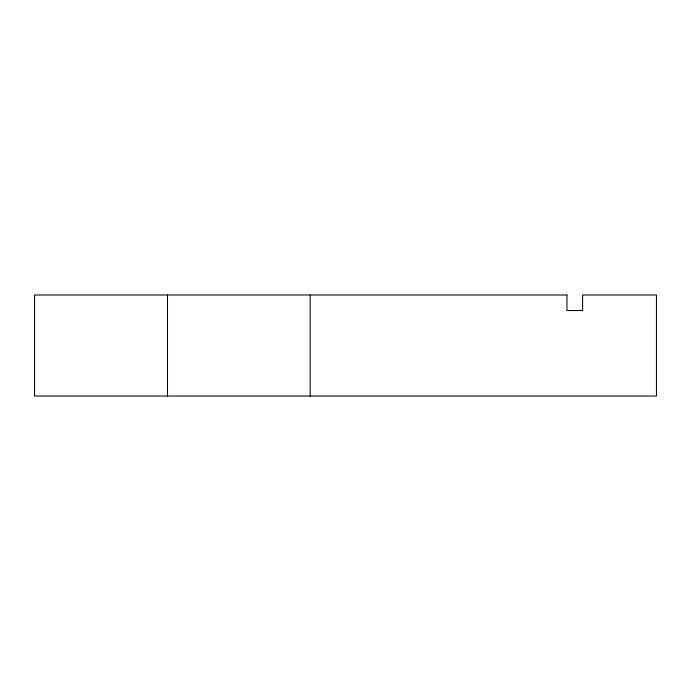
<?xml version="1.0" encoding="UTF-8"?>
<svg xmlns="http://www.w3.org/2000/svg" width="691" height="691" viewBox="0 0 691 691"><rect width="100%" height="100%" fill="white"/><g stroke="black" fill="none" stroke-linecap="round" stroke-linejoin="round"><path stroke-width="1.04" d="M310.173 294.997L310.173 396.055M167.498 294.997L167.498 396.055M566.948 294.997L34.55 294.997L34.55 396.055L656.45 396.055L656.45 294.997L582.599 294.997L582.599 310.544L566.948 310.544L566.948 294.997"/></g></svg>
